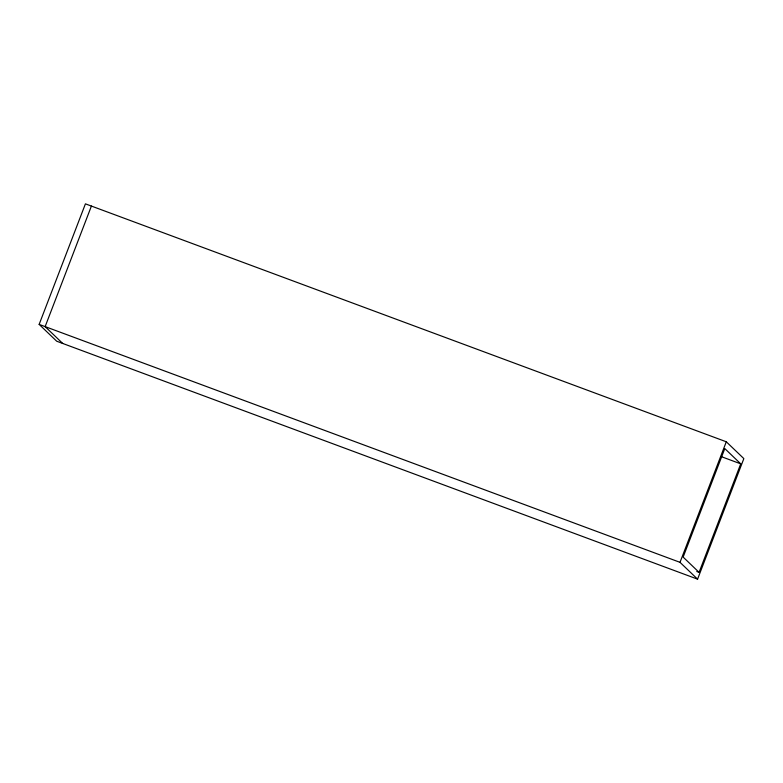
<?xml version="1.0" encoding="UTF-8"?>
<svg xmlns="http://www.w3.org/2000/svg" width="783" height="783" viewBox="0 0 783 783"><rect width="100%" height="100%" fill="white"/><g stroke="black" fill="none" stroke-linecap="round" stroke-linejoin="round"><path stroke-width="1.17" d="M39.15 324.397L85.425 203.844L726.291 441.778L743.85 458.603L697.575 579.156L56.709 341.222L39.15 324.397L680.016 562.341L697.575 579.156M91.415 206.066L45.14 326.619L62.699 343.443M680.016 562.341L726.291 441.778M699.072 572.353L740.728 463.849L724.794 448.581L683.138 557.085L699.072 572.353L696.782 571.502M721.241 456.616L740.728 463.849"/></g></svg>
